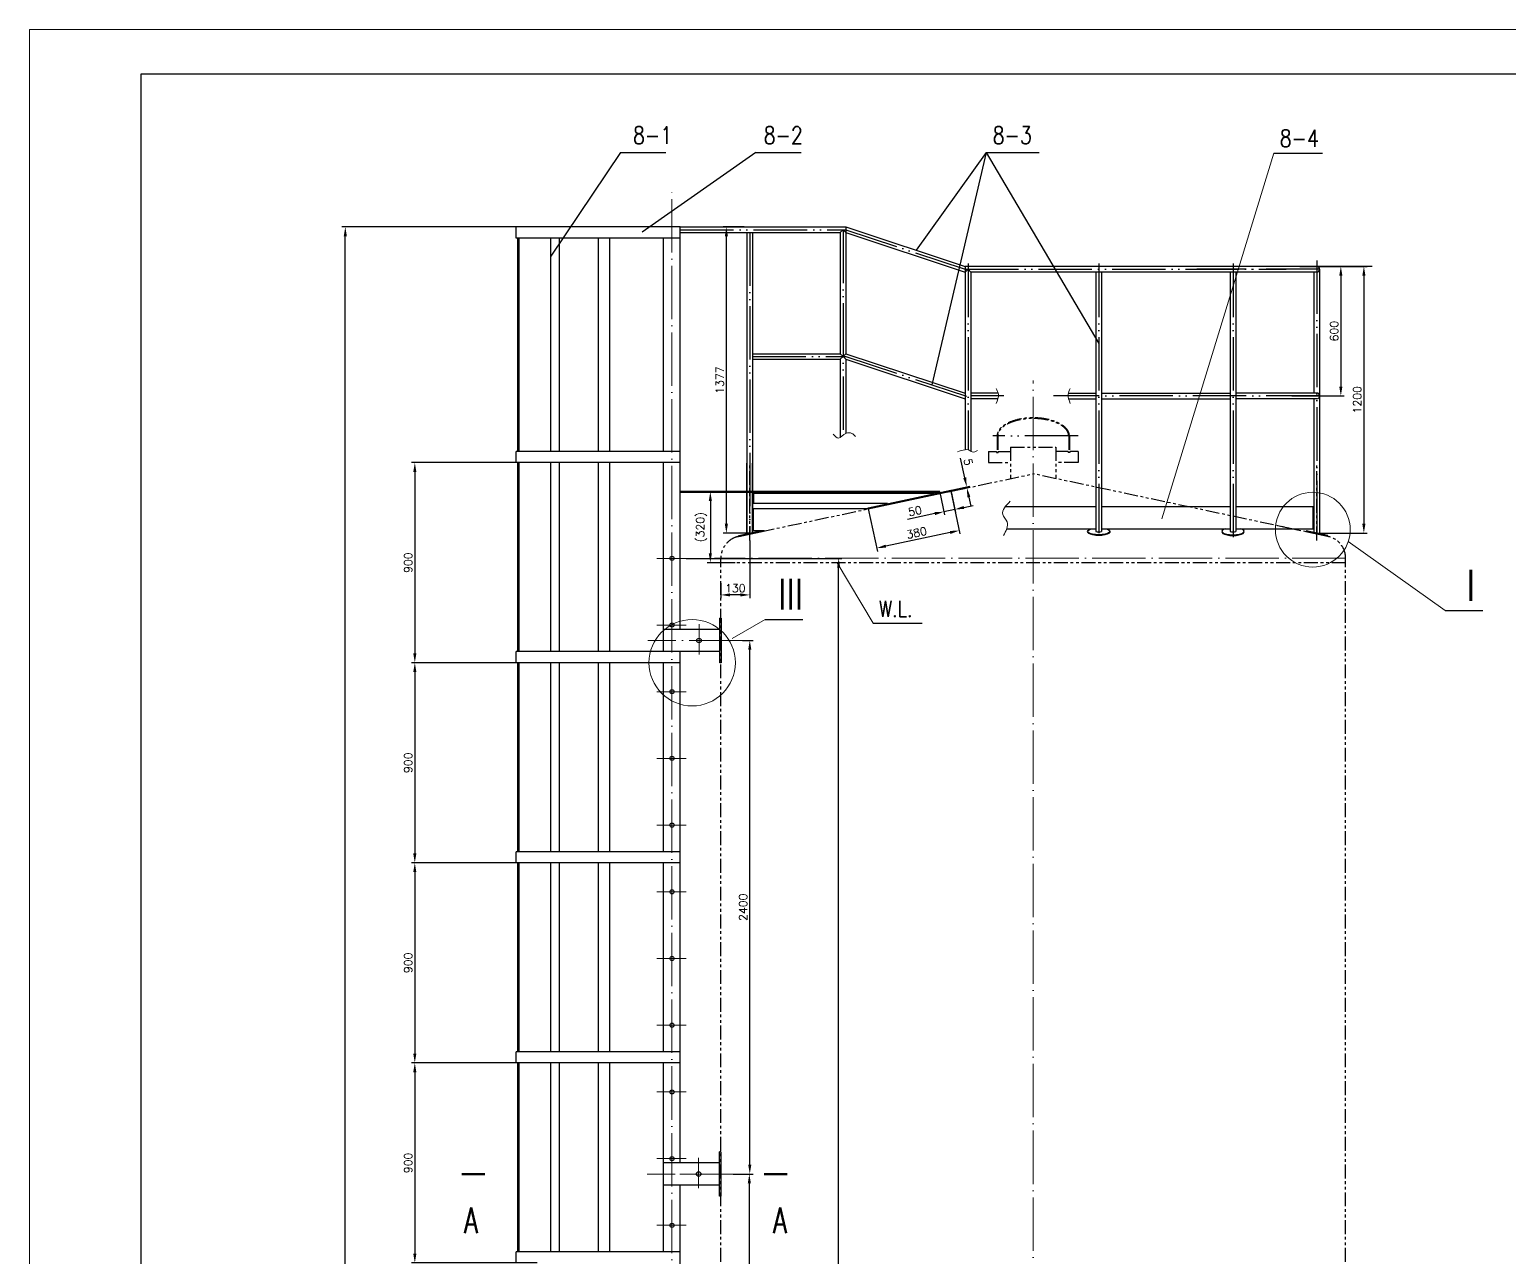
# Model space of a CAD drawing. Header units: inches. Extents: x 14786 to 39415, y 1343 to 18195.
# Drawn here: x 27528 to 34183, y 12672 to 18195 of the extents above; entities that cross this region are included whole.
import ezdxf
from ezdxf.enums import TextEntityAlignment as Align

# ---------------------------------------------------------------- set-up
doc = ezdxf.new("R2010")
doc.units = ezdxf.units.IN
doc.header["$MEASUREMENT"] = 0
for name, pattern in [('ACAD_ISO04W100', [30, 24, -3, 0, -3]), ('ACAD_ISO05W100', [33, 24, -3, 0, -3, 0, -3]), ('PHANTOM', [2.5, 1.25, -0.25, 0.25, -0.25, 0.25, -0.25])]:
    doc.linetypes.add(name, pattern=pattern)
for name, color, linetype in [('1', 1, 'ACAD_ISO05W100'), ('2', 3, 'Continuous'), ('4', 7, 'Continuous'), ('5', 6, 'PHANTOM')]:
    doc.layers.add(name, color=color, linetype=linetype)
doc.layers.add('TEXT', color=3, linetype='Continuous', lineweight=15)
doc.layers.add('图层1', color=1, linetype='ACAD_ISO04W100', lineweight=18)
doc.styles.add('HZ', font='TXT', dxfattribs={"width": 0.8, "bigfont": 'HZTXT'})
doc.styles.add('ROMANS', font='ROMANS', dxfattribs={"bigfont": 'HZTXT'})
doc.dimstyles.new('R30', dxfattribs={"dimscale": 30, "dimtxt": 1.2, "dimasz": 1.4, "dimexe": 0.5, "dimexo": 0, "dimgap": 0.4, "dimtad": 1, "dimdec": 0, "dimzin": 13, "dimdsep": 46, "dimtxsty": 'ROMANS', "dimcen": 30, "dimclrd": 1, "dimclre": 1, "dimclrt": 2, "dimadec": 0, "dimazin": 0, "dimtfac": 1, "dimtdec": 0, "dimtmove": 0, "dimatfit": 1, "dimfxl": 0, "dimtolj": 1, "dimtzin": 0, "dimarcsym": 0})

# ---------------------------------------------------------------- blocks, each defined once
blk = doc.blocks.new('*D120')
at = {"color": 1, "lineweight": -2}
for p, q in [((33434.7, 17129.5), (33409.7, 17129.5)), ((33424.7, 17087.5), (33424.7, 16588.9)), ((33203.7, 16546.9), (33439.7, 16546.9))]:
    blk.add_line(p, q, dxfattribs=at)
at = {"color": 1}
for points in [[(33417.7, 17087.5), (33431.7, 17087.5), (33424.7, 17129.5)], [(33417.7, 16588.9), (33431.7, 16588.9), (33424.7, 16546.9)]]:
    blk.add_solid(points, dxfattribs=at)
at = {"layer": 'DEFPOINTS', "color": 0}
for p in [(33434.7, 17129.5), (33203.7, 16546.9), (33424.7, 16546.9)]:
    blk.add_point(p, dxfattribs=at)
at = {"color": 2, "insert": (33394.7, 16838.2), "char_height": 36, "attachment_point": 5, "rotation": 90, "style": 'ROMANS'}
blk.add_mtext('\\A1;600', dxfattribs=at)
blk = doc.blocks.new('*D119')
at = {"color": 1, "lineweight": -2}
for p, q in [((33240.3, 17129.5), (33543.4, 17129.5)), ((33528.4, 17087.5), (33528.4, 15971.5)), ((33316.4, 15929.5), (33543.4, 15929.5))]:
    blk.add_line(p, q, dxfattribs=at)
at = {"color": 1}
for points in [[(33521.4, 17087.5), (33535.4, 17087.5), (33528.4, 17129.5)], [(33521.4, 15971.5), (33535.4, 15971.5), (33528.4, 15929.5)]]:
    blk.add_solid(points, dxfattribs=at)
at = {"layer": 'DEFPOINTS', "color": 0}
for p in [(33240.3, 17129.5), (33316.4, 15929.5), (33528.4, 15929.5)]:
    blk.add_point(p, dxfattribs=at)
at = {"color": 2, "insert": (33498.4, 16529.5), "char_height": 36, "attachment_point": 5, "rotation": 90, "style": 'ROMANS'}
blk.add_mtext('\\A1;1200', dxfattribs=at)
blk = doc.blocks.new('*D121')
at = {"color": 1, "lineweight": -2}
for p, q in [((30741.8, 17306.8), (30646.4, 17306.8)), ((30661.4, 15971.5), (30661.4, 17264.8)), ((30766.4, 15929.5), (30646.4, 15929.5))]:
    blk.add_line(p, q, dxfattribs=at)
at = {"color": 1}
for points in [[(30654.4, 17264.8), (30668.4, 17264.8), (30661.4, 17306.8)], [(30654.4, 15971.5), (30668.4, 15971.5), (30661.4, 15929.5)]]:
    blk.add_solid(points, dxfattribs=at)
at = {"layer": 'DEFPOINTS', "color": 0}
for p in [(30661.4, 17306.8), (30741.8, 17306.8), (30766.4, 15929.5)]:
    blk.add_point(p, dxfattribs=at)
at = {"color": 2, "insert": (30631.4, 16618.2), "char_height": 36, "attachment_point": 5, "rotation": 90, "style": 'ROMANS'}
blk.add_mtext('\\A1;1377', dxfattribs=at)
blk = doc.blocks.new('*D124')
at = {"color": 1, "lineweight": -2}
for p, q in [((29903.4, 17306.8), (28932.6, 17306.8)), ((28947.6, 7088.8), (28947.6, 17264.8)), ((29817.8, 7046.8), (28932.6, 7046.8))]:
    blk.add_line(p, q, dxfattribs=at)
at = {"color": 1}
for points in [[(28940.6, 17264.8), (28954.6, 17264.8), (28947.6, 17306.8)], [(28940.6, 7088.8), (28954.6, 7088.8), (28947.6, 7046.8)]]:
    blk.add_solid(points, dxfattribs=at)
at = {"layer": 'DEFPOINTS', "color": 0}
for p in [(28947.6, 17306.8), (29903.4, 17306.8), (29817.8, 7046.8)]:
    blk.add_point(p, dxfattribs=at)
at = {"color": 2, "insert": (28917.6, 12176.8), "char_height": 36, "attachment_point": 5, "rotation": 90, "style": 'ROMANS'}
blk.add_mtext('\\A1;10260', dxfattribs=at)
blk = doc.blocks.new('*D128')
at = {"color": 1, "lineweight": -2}
for p, q in [((29810.2, 13546.8), (29245.2, 13546.8)), ((29260.2, 13504.8), (29260.2, 12688.8)), ((29810.2, 12646.8), (29245.2, 12646.8))]:
    blk.add_line(p, q, dxfattribs=at)
at = {"color": 1}
for points in [[(29253.2, 13504.8), (29267.2, 13504.8), (29260.2, 13546.8)], [(29253.2, 12688.8), (29267.2, 12688.8), (29260.2, 12646.8)]]:
    blk.add_solid(points, dxfattribs=at)
at = {"layer": 'DEFPOINTS', "color": 0}
for p in [(29810.2, 13546.8), (29260.2, 12646.8), (29810.2, 12646.8)]:
    blk.add_point(p, dxfattribs=at)
at = {"color": 2, "insert": (29230.2, 13096.8), "char_height": 36, "attachment_point": 5, "rotation": 90, "style": 'ROMANS'}
blk.add_mtext('\\A1;900', dxfattribs=at)
blk = doc.blocks.new('*D129')
at = {"color": 1, "lineweight": -2}
for p, q in [((29871.8, 14446.8), (29245.2, 14446.8)), ((29260.2, 14404.8), (29260.2, 13588.8)), ((29810.2, 13546.8), (29245.2, 13546.8))]:
    blk.add_line(p, q, dxfattribs=at)
at = {"color": 1}
for points in [[(29253.2, 14404.8), (29267.2, 14404.8), (29260.2, 14446.8)], [(29253.2, 13588.8), (29267.2, 13588.8), (29260.2, 13546.8)]]:
    blk.add_solid(points, dxfattribs=at)
at = {"layer": 'DEFPOINTS', "color": 0}
for p in [(29871.8, 14446.8), (29260.2, 13546.8), (29810.2, 13546.8)]:
    blk.add_point(p, dxfattribs=at)
at = {"color": 2, "insert": (29230.2, 13996.8), "char_height": 36, "attachment_point": 5, "rotation": 90, "style": 'ROMANS'}
blk.add_mtext('\\A1;900', dxfattribs=at)
blk = doc.blocks.new('*D130')
at = {"color": 1, "lineweight": -2}
for p, q in [((29784.8, 15346.8), (29245.2, 15346.8)), ((29260.2, 15304.8), (29260.2, 14488.8)), ((29784.8, 14446.8), (29245.2, 14446.8))]:
    blk.add_line(p, q, dxfattribs=at)
at = {"color": 1}
for points in [[(29253.2, 15304.8), (29267.2, 15304.8), (29260.2, 15346.8)], [(29253.2, 14488.8), (29267.2, 14488.8), (29260.2, 14446.8)]]:
    blk.add_solid(points, dxfattribs=at)
at = {"layer": 'DEFPOINTS', "color": 0}
for p in [(29784.8, 15346.8), (29260.2, 14446.8), (29784.8, 14446.8)]:
    blk.add_point(p, dxfattribs=at)
at = {"color": 2, "insert": (29230.2, 14896.8), "char_height": 36, "attachment_point": 5, "rotation": 90, "style": 'ROMANS'}
blk.add_mtext('\\A1;900', dxfattribs=at)
blk = doc.blocks.new('*D134')
at = {"color": 1, "lineweight": -2}
for p, q in [((30716.7, 13046.8), (30779.7, 13046.8)), ((30764.7, 10788.8), (30764.7, 13004.8)), ((30691.5, 10746.8), (30779.7, 10746.8))]:
    blk.add_line(p, q, dxfattribs=at)
at = {"color": 1}
for points in [[(30757.7, 13004.8), (30771.7, 13004.8), (30764.7, 13046.8)], [(30757.7, 10788.8), (30771.7, 10788.8), (30764.7, 10746.8)]]:
    blk.add_solid(points, dxfattribs=at)
at = {"layer": 'DEFPOINTS', "color": 0}
for p in [(30716.7, 13046.8), (30764.7, 13046.8), (30691.5, 10746.8)]:
    blk.add_point(p, dxfattribs=at)
at = {"color": 2, "insert": (30734.7, 11896.8), "char_height": 36, "attachment_point": 5, "rotation": 90, "style": 'ROMANS'}
blk.add_mtext('\\A1;2300', dxfattribs=at)
blk = doc.blocks.new('*D137')
at = {"color": 1, "lineweight": -2}
for p, q in [((30600.7, 16116.3), (30574.3, 16116.3)), ((30589.3, 16074.3), (30589.3, 15838.8)), ((30701.4, 15796.8), (30574.3, 15796.8))]:
    blk.add_line(p, q, dxfattribs=at)
at = {"color": 1}
for points in [[(30582.3, 16074.3), (30596.3, 16074.3), (30589.3, 16116.3)], [(30582.3, 15838.8), (30596.3, 15838.8), (30589.3, 15796.8)]]:
    blk.add_solid(points, dxfattribs=at)
at = {"layer": 'DEFPOINTS', "color": 0}
for p in [(30600.7, 16116.3), (30589.3, 15796.8), (30701.4, 15796.8)]:
    blk.add_point(p, dxfattribs=at)
at = {"color": 2, "insert": (30549.9, 15956.6), "char_height": 36, "attachment_point": 5, "rotation": 90, "style": 'ROMANS'}
blk.add_mtext('\\A1;(320)', dxfattribs=at)
blk = doc.blocks.new('*D138')
at = {"color": 1, "lineweight": -2}
for p, q in [((31621.4, 16112.3), (31642.9, 16011.4)), ((31670.3, 16122.7), (31691.8, 16021.8)), ((31729.7, 16045.2), (31770.8, 16053.9)), ((31598.7, 16017.3), (31475.8, 15991.2)), ((31688.7, 16036.4), (31639.7, 16026))]:
    blk.add_line(p, q, dxfattribs=at)
at = {"color": 1}
for points in [[(31728.3, 16052), (31731.2, 16038.3), (31688.7, 16036.4)], [(31597.2, 16024.1), (31600.1, 16010.5), (31639.7, 16026)]]:
    blk.add_solid(points, dxfattribs=at)
at = {"layer": 'DEFPOINTS', "color": 0}
for p in [(31621.4, 16112.3), (31670.3, 16122.7), (31688.7, 16036.4)]:
    blk.add_point(p, dxfattribs=at)
at = {"color": 2, "insert": (31509.8, 16029.1), "char_height": 36, "attachment_point": 5, "rotation": 12, "style": 'ROMANS'}
blk.add_mtext('\\A1;50', dxfattribs=at)
blk = doc.blocks.new('*D139')
at = {"color": 1, "lineweight": -2}
for p, q in [((31671.4, 16117.8), (31712, 15926.7)), ((31299.7, 16038.8), (31340.3, 15847.7)), ((31667.8, 15932.6), (31378.2, 15871.1))]:
    blk.add_line(p, q, dxfattribs=at)
at = {"color": 1}
for points in [[(31666.3, 15939.5), (31669.2, 15925.8), (31708.9, 15941.3)], [(31376.8, 15877.9), (31379.7, 15864.2), (31337.2, 15862.3)]]:
    blk.add_solid(points, dxfattribs=at)
at = {"layer": 'DEFPOINTS', "color": 0}
for p in [(31671.4, 16117.8), (31299.7, 16038.8), (31337.2, 15862.3)]:
    blk.add_point(p, dxfattribs=at)
at = {"color": 2, "insert": (31516.8, 15931.2), "char_height": 36, "attachment_point": 5, "rotation": 12, "style": 'ROMANS'}
blk.add_mtext('\\A1;380', dxfattribs=at)
blk = doc.blocks.new('*D140')
at = {"color": 1, "lineweight": -2}
for p, q in [((31733.4, 16179), (31714.7, 16267.1)), ((31658.8, 16120.2), (31756.8, 16141.1)), ((31659.9, 16115.3), (31757.8, 16136.2)), ((31743.2, 16133.1), (31742.1, 16137.9)), ((31751.9, 16092), (31760.6, 16050.9))]:
    blk.add_line(p, q, dxfattribs=at)
at = {"color": 1}
for points in [[(31740.2, 16180.5), (31726.5, 16177.6), (31742.1, 16137.9)], [(31758.7, 16093.4), (31745, 16090.5), (31743.2, 16133.1)]]:
    blk.add_solid(points, dxfattribs=at)
at = {"layer": 'DEFPOINTS', "color": 0}
for p in [(31658.8, 16120.2), (31659.9, 16115.3), (31743.2, 16133.1)]:
    blk.add_point(p, dxfattribs=at)
at = {"color": 2, "insert": (31749, 16249.8), "char_height": 36, "attachment_point": 5, "rotation": 282, "style": 'ROMANS'}
blk.add_mtext('\\A1;5', dxfattribs=at)
blk = doc.blocks.new('*D141')
at = {"color": 1, "lineweight": -2}
for p, q in [((30766.4, 15896.4), (30766.4, 15636.8)), ((30636.4, 15705.1), (30636.4, 15636.8)), ((30724.4, 15651.8), (30678.4, 15651.8))]:
    blk.add_line(p, q, dxfattribs=at)
at = {"color": 1}
for points in [[(30678.4, 15658.8), (30678.4, 15644.8), (30636.4, 15651.8)], [(30724.4, 15658.8), (30724.4, 15644.8), (30766.4, 15651.8)]]:
    blk.add_solid(points, dxfattribs=at)
at = {"layer": 'DEFPOINTS', "color": 0}
for p in [(30766.4, 15896.4), (30636.4, 15705.1), (30636.4, 15651.8)]:
    blk.add_point(p, dxfattribs=at)
at = {"color": 2, "insert": (30701.4, 15681.8), "char_height": 36, "attachment_point": 5, "style": 'ROMANS'}
blk.add_mtext('\\A1;130', dxfattribs=at)
blk = doc.blocks.new('*D147')
at = {"color": 1, "lineweight": -2}
for p, q in [((30480.3, 15816.3), (31181.3, 15816.3)), ((31166.3, 7158.3), (31166.3, 15774.3)), ((30480.3, 7116.3), (31181.3, 7116.3))]:
    blk.add_line(p, q, dxfattribs=at)
at = {"color": 1}
for points in [[(31159.3, 15774.3), (31173.3, 15774.3), (31166.3, 15816.3)], [(31159.3, 7158.3), (31173.3, 7158.3), (31166.3, 7116.3)]]:
    blk.add_solid(points, dxfattribs=at)
at = {"layer": 'DEFPOINTS', "color": 0}
for p in [(30480.3, 15816.3), (31166.3, 15816.3), (30480.3, 7116.3)]:
    blk.add_point(p, dxfattribs=at)
at = {"color": 2, "insert": (31136.3, 11466.3), "char_height": 36, "attachment_point": 5, "rotation": 90, "style": 'ROMANS'}
blk.add_mtext('\\A1;29X300=8700', dxfattribs=at)
blk = doc.blocks.new('*D226')
at = {"color": 1, "lineweight": -2}
for p, q in [((30733.5, 15446.8), (30781.6, 15446.8)), ((30766.6, 13088.8), (30766.6, 15404.8)), ((30691.5, 13046.8), (30781.6, 13046.8))]:
    blk.add_line(p, q, dxfattribs=at)
at = {"color": 1}
for points in [[(30759.6, 15404.8), (30773.6, 15404.8), (30766.6, 15446.8)], [(30759.6, 13088.8), (30773.6, 13088.8), (30766.6, 13046.8)]]:
    blk.add_solid(points, dxfattribs=at)
at = {"layer": 'DEFPOINTS', "color": 0}
for p in [(30733.5, 15446.8), (30766.6, 15446.8), (30691.5, 13046.8)]:
    blk.add_point(p, dxfattribs=at)
at = {"color": 2, "insert": (30736.6, 14246.8), "char_height": 36, "attachment_point": 5, "rotation": 90, "style": 'ROMANS'}
blk.add_mtext('\\A1;2400', dxfattribs=at)
blk = doc.blocks.new('*D228')
at = {"color": 1, "lineweight": -2}
for p, q in [((29774.8, 16246.8), (29245.2, 16246.8)), ((29260.2, 16204.8), (29260.2, 15388.8)), ((29784.8, 15346.8), (29245.2, 15346.8))]:
    blk.add_line(p, q, dxfattribs=at)
at = {"color": 1}
for points in [[(29253.2, 16204.8), (29267.2, 16204.8), (29260.2, 16246.8)], [(29253.2, 15388.8), (29267.2, 15388.8), (29260.2, 15346.8)]]:
    blk.add_solid(points, dxfattribs=at)
at = {"layer": 'DEFPOINTS', "color": 0}
for p in [(29774.8, 16246.8), (29260.2, 15346.8), (29784.8, 15346.8)]:
    blk.add_point(p, dxfattribs=at)
at = {"color": 2, "insert": (29230.2, 15796.8), "char_height": 36, "attachment_point": 5, "rotation": 90, "style": 'ROMANS'}
blk.add_mtext('\\A1;900', dxfattribs=at)

msp = doc.modelspace()

# ---------------------------------------------------------------- linework, layer by layer
for p, q in [((39215.2, 17994.5), (28028.1, 17994.5)), ((28028.1, 17994.5), (28028.1, 1584.1)), ((29716.4, 17256.8), (29716.4, 17306.8)), ((30453.9, 17306.8), (29716.4, 17306.8)), ((30453.9, 17306.8), (31198.9, 17306.8)), ((30453.9, 15496.8), (30453.9, 17306.8)), ((31198.9, 17306.8), (31198.9, 16736.9)), ((31198.9, 17306.8), (31735.4, 17129.5)), ((30453.9, 17256.8), (29716.4, 17256.8)), ((30453.9, 17256.8), (29716.4, 17256.8)), ((29722.4, 17256.8), (29722.4, 16296.8)), ((29728.4, 17256.8), (29728.4, 16296.8)), ((29871.8, 16296.8), (29871.8, 17256.8)), ((29910.7, 16296.8), (29910.7, 17256.8)), ((30085.2, 17256.8), (30085.2, 16296.8)), ((30135.2, 17256.8), (30135.2, 16296.8)), ((30378.9, 16296.8), (30378.9, 17256.8)), ((30453.9, 17281.4), (31173.5, 17281.4)), ((30753.7, 17281.4), (30753.7, 15926.8)), ((30779.1, 17281.4), (30779.1, 15932.2)), ((31173.5, 17281.4), (31186.2, 17294.1)), ((31173.5, 17281.4), (31173.5, 16736.9)), ((31198.9, 17281.4), (31186.2, 17294.1)), ((31198.9, 17281.4), (31735.4, 17104.1)), ((33565.7, 17129.5), (31735.4, 17129.5)), ((33316.4, 17129.5), (31735.4, 17129.5)), ((32042.7, 17129.5), (31735.4, 17129.5)), ((31735.4, 17129.5), (31735.4, 17104.1)), ((31735.4, 17104.1), (31748.1, 17116.8)), ((31735.4, 17104.1), (31735.4, 16305)), ((31760.8, 17104.1), (31748.1, 17116.8)), ((33316.4, 17104.1), (31760.8, 17104.1)), ((31760.8, 17104.1), (31760.8, 16297.6)), ((32323.4, 17104.1), (32323.4, 15937.5)), ((32348.8, 17104.1), (32348.8, 15937.2)), ((32927.1, 17104.1), (32927.1, 15937.2)), ((32952.5, 17104.1), (32952.5, 15937.5)), ((33303.7, 17104.1), (33303.7, 16559.6)), ((33329.1, 17116.8), (33329.1, 15926.8)), ((33329.1, 17116.8), (33329.1, 17104.1)), ((30779.1, 16736.9), (31173.5, 16736.9)), ((30779.1, 16711.5), (31173.5, 16711.5)), ((31173.5, 16736.9), (31186.2, 16724.2)), ((31186.2, 16724.2), (31173.5, 16711.5)), ((31173.5, 16711.5), (31173.5, 16360)), ((31173.5, 16711.5), (31173.5, 16673.8)), ((31186.2, 16724.2), (31198.9, 16736.9)), ((31198.9, 16711.5), (31186.2, 16724.2)), ((31198.9, 16736.9), (31735.4, 16559.6)), ((31198.9, 16711.5), (31735.4, 16534.2)), ((31198.9, 16711.5), (31198.9, 16673.8)), ((31198.9, 16673.8), (31198.9, 16378.5)), ((31883.7, 16559.6), (31760.8, 16559.6)), ((31882.8, 16534.2), (31760.8, 16534.2)), ((32199.1, 16559.6), (32323.4, 16559.6)), ((32200, 16534.2), (32323.4, 16534.2)), ((32348.8, 16559.6), (32927.1, 16559.6)), ((32348.8, 16534.2), (32927.1, 16534.2)), ((33316.4, 16559.6), (32952.5, 16559.6)), ((33316.4, 16534.2), (32952.5, 16534.2)), ((33303.7, 16534.2), (33303.7, 15932.2)), ((30453.9, 16296.8), (29716.4, 16296.8)), ((29716.4, 16246.8), (29716.4, 16296.8)), ((30453.9, 16246.8), (29716.4, 16246.8)), ((29722.4, 16246.8), (29722.4, 15396.8)), ((29728.4, 16246.8), (29728.4, 15396.8)), ((29871.8, 15396.8), (29871.8, 16246.8)), ((29910.7, 15396.8), (29910.7, 16246.8)), ((30085.2, 16246.8), (30085.2, 15396.8)), ((30135.2, 16246.8), (30135.2, 15396.8)), ((30378.9, 15396.8), (30378.9, 16246.8)), ((30753.9, 15926.9), (30753.9, 16243.9)), ((30778.9, 15932.2), (30778.9, 16243.9)), ((31621.4, 16116.3), (30453.9, 16116.3)), ((31621.4, 16112.3), (30453.9, 16112.3)), ((30784.1, 16107.3), (30784.1, 16062.3)), ((31597.9, 16107.3), (30784.1, 16107.3)), ((30828.9, 16107.3), (30828.9, 16112.3)), ((31298.6, 16043.7), (31670.3, 16122.7)), ((31299.7, 16038.8), (31671.4, 16117.8)), ((31621.4, 16112.3), (31621.4, 16116.3)), ((31671.4, 16117.8), (31670.3, 16122.7)), ((31386.2, 16062.3), (30778.9, 16062.3)), ((31299.5, 16039.5), (30778.9, 16039.5)), ((30782.9, 15939.5), (30782.9, 16039.5)), ((31299.7, 16038.8), (31298.6, 16043.7)), ((31916.5, 16049.5), (32323.4, 16049.5)), ((32348.8, 16049.5), (32927.1, 16049.5)), ((32952.5, 16049.5), (33303.7, 16049.5)), ((33298.7, 16049.5), (33298.7, 15949.5)), ((30716.7, 15919), (30813.5, 15939.5)), ((30717.5, 15915), (30716.7, 15919)), ((30717.5, 15915), (30815.3, 15935.8)), ((30832.7, 15939.5), (30778.9, 15939.5)), ((30815.3, 15935.8), (30814.5, 15939.5)), ((31922.5, 15949.5), (32323.4, 15949.5)), ((32348.8, 15949.5), (32927.1, 15949.5)), ((32952.5, 15949.5), (33303.7, 15949.5)), ((33267.5, 15935.8), (33268.3, 15939.7)), ((33365.3, 15915), (33267.5, 15935.8)), ((33366.1, 15919), (33268.3, 15939.7)), ((33365.3, 15915), (33366.1, 15919)), ((30638.3, 15546.8), (30632.3, 15546.8)), ((30632.3, 15346.8), (30632.3, 15546.8)), ((30638.3, 15546.8), (30638.3, 15346.8)), ((30632.3, 15496.8), (30380.8, 15496.8)), ((30453.9, 15396.8), (29716.4, 15396.8)), ((29716.4, 15346.8), (29716.4, 15396.8)), ((30632.3, 15396.8), (30380.8, 15396.8)), ((30453.9, 13096.8), (30453.9, 15396.8)), ((30453.9, 15346.8), (29716.4, 15346.8)), ((29722.4, 15346.8), (29722.4, 14496.8)), ((29728.4, 15346.8), (29728.4, 14496.8)), ((29871.8, 14496.8), (29871.8, 15346.8)), ((29910.7, 14496.8), (29910.7, 15346.8)), ((30085.2, 15346.8), (30085.2, 14496.8)), ((30135.2, 15346.8), (30135.2, 14496.8)), ((30378.9, 14496.8), (30378.9, 15346.8)), ((30638.3, 15346.8), (30632.3, 15346.8)), ((29716.4, 14446.8), (29716.4, 14496.8)), ((30453.9, 14496.8), (29716.4, 14496.8)), ((30453.9, 14446.8), (29716.4, 14446.8)), ((29722.4, 14446.8), (29722.4, 13596.8)), ((29728.4, 14446.8), (29728.4, 13596.8)), ((29871.8, 13596.8), (29871.8, 14446.8)), ((29910.7, 13596.8), (29910.7, 14446.8)), ((30085.2, 14446.8), (30085.2, 13596.8)), ((30135.2, 14446.8), (30135.2, 13596.8)), ((30378.9, 13596.8), (30378.9, 14446.8)), ((30453.9, 13596.8), (29716.4, 13596.8)), ((29716.4, 13546.8), (29716.4, 13596.8)), ((30453.9, 13546.8), (29716.4, 13546.8)), ((29722.4, 13546.8), (29722.4, 12696.8)), ((29728.4, 13546.8), (29728.4, 12696.8)), ((29871.8, 12696.8), (29871.8, 13546.8)), ((29910.7, 12696.8), (29910.7, 13546.8)), ((30085.2, 13546.8), (30085.2, 12696.8)), ((30135.2, 13546.8), (30135.2, 12696.8)), ((30378.9, 12696.8), (30378.9, 13546.8)), ((30636.4, 13146.8), (30630.4, 13146.8)), ((30630.4, 12946.8), (30630.4, 13146.8)), ((30636.4, 13146.8), (30636.4, 12946.8)), ((30630.4, 13096.8), (30378.9, 13096.8)), ((30630.4, 12996.8), (30378.9, 12996.8)), ((30453.9, 11746.8), (30453.9, 12996.8)), ((30636.4, 12946.8), (30630.4, 12946.8)), ((30453.9, 12696.8), (29716.4, 12696.8)), ((29716.4, 12646.8), (29716.4, 12696.8))]:
    msp.add_line(p, q)
for points in [[(29576.5, 13046.8, 10.5, 10.5, 0), (29471.5, 13046.8, 0, 0, 0), (29471.5, 12994.4, 10.5, 0, 0), (29471.5, 12924.4, 0, 0, 0)], [(30830.7, 13046.8, 10.5, 10.5, 0), (30935.7, 13046.8, 0, 0, 0), (30935.7, 12994.4, 10.5, 0, 0), (30935.7, 12924.4, 0, 0, 0)]]:
    msp.add_lwpolyline(points, format="xyseb")
for centre, radius in [((30416.4, 15816.3), 9.24), ((30416.4, 15516.3), 9.24), ((30538.3, 15446.8), 10.3), ((30416.4, 15216.3), 9.24), ((30416.4, 14916.3), 9.24), ((30416.4, 14616.3), 9.24), ((30416.4, 14316.3), 9.24), ((30416.4, 14016.3), 9.24), ((30416.4, 13716.3), 9.24), ((30416.4, 13416.3), 9.24), ((30416.4, 13116.3), 9.24), ((30536.4, 13046.8), 10.3), ((30416.4, 12816.3), 9.24)]:
    msp.add_circle(centre, radius)
for centre, radius, start, end in [((33316.4, 17116.8), 12.7, 270, 90), ((33316.4, 16546.9), 12.7, 270, 90), ((32336.5, 15973.4), 38.2, 249.93976, 288.75393), ((32939.3, 15973.4), 38.2, 251.24607, 290.06024)]:
    msp.add_arc(centre, radius, start, end)
at = {"extrusion": (0, 0, -1)}
for centre, start_param, end_param in [((32336.1, 15937.9), 2.264282, 7.160496), ((32336.1, 15934.3), 3.021725, 6.403053)]:
    msp.add_ellipse(centre, major_axis=(-50, 0), ratio=0.302859, start_param=start_param, end_param=end_param, dxfattribs=at)
for centre, start_param, end_param in [((32939.8, 15937.9), 2.264282, 7.160496), ((32939.8, 15934.3), 3.021725, 6.403053)]:
    msp.add_ellipse(centre, major_axis=(50, 0), ratio=0.302859, start_param=start_param, end_param=end_param)
at = {"layer": '1', "ltscale": 10}
for p, q in [((30453.9, 17294.1), (31198.9, 17294.1)), ((30766.4, 17281.4), (30766.4, 15929.5)), ((31186.2, 17294.1), (31186.2, 16369.9)), ((31198.9, 17294.1), (31735.4, 17116.8)), ((31735.4, 17116.8), (33179.4, 17116.8)), ((31735.4, 17116.8), (32777.4, 17116.8)), ((31748.1, 17141.8), (31748.1, 16305)), ((32336.1, 17141.8), (32336.1, 15929.1)), ((33329.1, 17116.8), (32777.4, 17116.8)), ((32939.8, 17141.8), (32939.8, 15912)), ((33316.4, 17156), (33316.4, 15929.5)), ((30779.1, 16724.2), (31198.9, 16724.2)), ((31198.9, 16724.2), (31748.1, 16543.5)), ((31908.5, 16546.9), (31760.8, 16546.9)), ((33329.1, 16546.9), (32133.1, 16546.9)), ((32243.8, 16367), (31859.8, 16367)), ((33229.8, 15942.8), (33140.4, 15961.8))]:
    msp.add_line(p, q, dxfattribs=at)
at = {"layer": '2'}
for p, q in [((30185.3, 17642.1), (29871.8, 17175.3)), ((30793.2, 17642.1), (30283.4, 17283.5)), ((31830.1, 17642.1), (31515.5, 17202.2)), ((31830.1, 17642.1), (31585.3, 16597)), ((31830.1, 17642.1), (32336.1, 16782.9))]:
    msp.add_line(p, q, dxfattribs=at)
at = {"layer": '4'}
for p, q in [((30185.3, 17642.1), (30389.8, 17642.1)), ((30793.2, 17642.1), (30997, 17642.1)), ((31830.1, 17642.1), (32068.7, 17642.1)), ((33123.5, 17639.1), (33342.2, 17639.1)), ((33894.7, 15581.1), (34064, 15581.1)), ((30835.4, 15541.7), (31004.7, 15541.7)), ((31322, 15525.2), (31542, 15525.2))]:
    msp.add_line(p, q, dxfattribs=at)
at = {"layer": '5', "ltscale": 50}
for p, q in [((31878.9, 16367), (31878.9, 16292)), ((31881.9, 16367), (31881.9, 16292)), ((31939.9, 16317), (32142.9, 16317)), ((31939.9, 16317), (31939.9, 16174.9)), ((32142.9, 16317), (32142.9, 16174.9)), ((32200.9, 16367), (32200.9, 16292)), ((32203.9, 16367), (32203.9, 16292)), ((30766.4, 15896.4), (30766.4, 16243.9)), ((31839.9, 16297), (31876.5, 16297)), ((31839.9, 16297), (31839.9, 16247)), ((31839.9, 16247), (31939.9, 16247)), ((31876.5, 16297), (31876.5, 16292)), ((31876.5, 16292), (31884.3, 16292)), ((31884.3, 16297), (31884.3, 16292)), ((31884.3, 16297), (31939.9, 16297)), ((32198.5, 16297), (32142.9, 16297)), ((32242.9, 16247), (32142.9, 16247)), ((32198.5, 16297), (32198.5, 16292)), ((32206.3, 16292), (32198.5, 16292)), ((32206.3, 16297), (32206.3, 16292)), ((32242.9, 16297), (32206.3, 16297)), ((32242.9, 16297), (32242.9, 16247)), ((33316.4, 15896.4), (33316.4, 16243.9)), ((31671.4, 16117.8), (32041.4, 16196.4)), ((33367.2, 15914.6), (32041.4, 16196.4)), ((30815.3, 15935.8), (31299.7, 16038.8)), ((30715.6, 15914.6), (30717.5, 15915)), ((33367.2, 15914.6), (33365.3, 15915)), ((30636.4, 8276.8), (30636.4, 15816.8)), ((33446.4, 15796.8), (30636.4, 15796.8)), ((33446.4, 8276.8), (33446.4, 15816.8))]:
    msp.add_line(p, q, dxfattribs=at)
for centre, start, end in [((30736.4, 15816.8), 102, 180), ((33346.4, 15816.8), 0, 78)]:
    msp.add_arc(centre, 100, start, end, dxfattribs=at)
msp.add_ellipse((32041.4, 16367), major_axis=(-162.5, 0), ratio=0.5, start_param=3.141593, end_param=6.283185, dxfattribs=at)
msp.add_open_spline([(32200.9, 16367), (32200.9, 16371.5), (32200.1, 16376), (32196.9, 16384.9), (32194.5, 16389.4), (32188, 16398), (32184, 16402.2), (32174.4, 16410.3), (32168.8, 16414.1), (32156.4, 16421.3), (32149.5, 16424.6), (32134.6, 16430.6), (32126.6, 16433.2), (32109.8, 16437.8), (32101, 16439.7), (32082.8, 16442.7), (32073.4, 16443.8), (32054.4, 16445.2), (32044.8, 16445.4), (32025.6, 16445), (32016.1, 16444.4), (31997.3, 16442.4), (31988.2, 16440.9), (31970.5, 16437.2), (31962, 16435), (31946, 16429.8), (31938.4, 16426.8), (31924.5, 16420.3), (31918.2, 16416.8), (31907, 16409.2), (31902, 16405.1), (31893.8, 16396.8), (31890.4, 16392.5), (31885.3, 16383.6), (31883.6, 16379.2), (31882.2, 16372.2), (31881.9, 16369.6), (31881.9, 16367)], degree=3, knots=[3.141593, 3.141593, 3.141593, 3.141593, 3.320396, 3.320396, 3.499199, 3.499199, 3.678002, 3.678002, 3.856806, 3.856806, 4.035609, 4.035609, 4.214412, 4.214412, 4.393215, 4.393215, 4.572019, 4.572019, 4.750822, 4.750822, 4.929625, 4.929625, 5.108429, 5.108429, 5.287232, 5.287232, 5.466035, 5.466035, 5.644838, 5.644838, 5.823642, 5.823642, 6.002445, 6.002445, 6.181248, 6.181248, 6.283185, 6.283185, 6.283185, 6.283185], dxfattribs=at)
at = {"layer": 'TEXT'}
for p, q in [((39415.3, 18194.6), (27527.8, 18194.6)), ((27527.8, 18194.6), (27527.8, 1383.9)), ((33123.5, 17639.1), (32619.3, 15993.6)), ((33894.7, 15581.1), (33458.1, 15891.6)), ((31322, 15525.2), (31160, 15796.8)), ((30835.4, 15541.7), (30687.9, 15455.8))]:
    msp.add_line(p, q, dxfattribs=at)
for centre, radius in [((33298.7, 15945.4), 168.2), ((30507.5, 15346.8), 194.3)]:
    msp.add_circle(centre, radius, dxfattribs=at)
for points in [[(31874.8, 16580.5), (31884.9, 16553.7), (31874.8, 16512.7)], [(32208, 16580.5), (32198, 16553.7), (32208, 16512.7)], [(31141.8, 16374.3), (31165.1, 16357.3), (31198.9, 16378.5), (31225.8, 16378.5), (31242, 16364.7)], [(31700.1, 16295.5), (31735.4, 16305), (31748.1, 16305), (31766.7, 16294.7), (31791.2, 16302)], [(31938.4, 16072.8), (31904.2, 16013.6), (31923.7, 15979.9), (31907.2, 15918.4)]]:
    msp.add_spline(points, degree=3, dxfattribs=at)
at = {"layer": '图层1', "ltscale": 10}
for p, q in [((30416.4, 6989.2), (30416.4, 17468.7)), ((32041.4, 7600.2), (32041.4, 16616.7)), ((30480.3, 15816.3), (30348.9, 15816.3)), ((33446.4, 15816.8), (30608, 15816.8)), ((30480.3, 15516.3), (30348.9, 15516.3)), ((30538.3, 15519.8), (30538.3, 15383.3)), ((30733.5, 15446.8), (30307.4, 15446.8)), ((30480.3, 15216.3), (30348.9, 15216.3)), ((30480.3, 14916.3), (30348.9, 14916.3)), ((30480.3, 14616.3), (30348.9, 14616.3)), ((30480.3, 14316.3), (30348.9, 14316.3)), ((30480.3, 14016.3), (30348.9, 14016.3)), ((30480.3, 13716.3), (30348.9, 13716.3)), ((30480.3, 13416.3), (30348.9, 13416.3)), ((30480.3, 13116.3), (30348.9, 13116.3)), ((30536.4, 13119.8), (30536.4, 12983.4)), ((30731.5, 13046.8), (30305.4, 13046.8)), ((30691.5, 13046.8), (30305.4, 13046.8)), ((30480.3, 12816.3), (30348.9, 12816.3))]:
    msp.add_line(p, q, dxfattribs=at)

# ---------------------------------------------------------------- texts
at = {"layer": '2', "style": 'HZ', "width": 0.8}
for s, height, p in [('8-1', 77.76, (30241.5, 17680.6)), ('8-2', 77.76, (30829.1, 17680.6)), ('8-3', 77.76, (31859, 17680.6)), ('8-4', 77.76, (33150, 17666.7)), ('W.L.', 72, (31347.6, 15552.9))]:
    msp.add_text(s, height=height, dxfattribs=at).set_placement(p)
at = {"layer": '2', "style": 'ROMANS', "width": 0.7}
for p in [(29513.2, 12781.3), (30902.6, 12781.3)]:
    msp.add_text('A', height=114.8, dxfattribs=at).set_placement(p, align=Align.CENTER)
at = {"layer": '4', "style": 'HZ', "width": 0.8}
for s, p in [('Ⅲ', (30886.3, 15569.4)), ('Ⅰ', (33945.5, 15608.8))]:
    msp.add_text(s, height=160, dxfattribs=at).set_placement(p)

# ---------------------------------------------------------------- dimensions: what is measured, and where the dimension line sits
for base, p1, p2, picture, middle in [((28947.6, 17306.8), (29817.8, 7046.8), (29903.4, 17306.8), '*D124', (28917.6, 12176.8)), ((30661.4, 17306.8), (30766.4, 15929.5), (30741.8, 17306.8), '*D121', (30631.4, 16618.2)), ((33528.4, 15929.5), (33240.3, 17129.5), (33316.4, 15929.5), '*D119', (33498.4, 16529.5)), ((29260.2, 15346.8), (29774.8, 16246.8), (29784.8, 15346.8), '*D228', (29230.2, 15796.8)), ((30766.6, 15446.8), (30691.5, 13046.8), (30733.5, 15446.8), '*D226', (30736.6, 14246.8)), ((29260.2, 14446.8), (29784.8, 15346.8), (29784.8, 14446.8), '*D130', (29230.2, 14896.8)), ((29260.2, 13546.8), (29871.8, 14446.8), (29810.2, 13546.8), '*D129', (29230.2, 13996.8)), ((29260.2, 12646.8), (29810.2, 13546.8), (29810.2, 12646.8), '*D128', (29230.2, 13096.8)), ((30764.7, 13046.8), (30691.5, 10746.8), (30716.7, 13046.8), '*D134', (30734.7, 11896.8))]:
    dim = msp.add_linear_dim(base=base, p1=p1, p2=p2, angle=90, dimstyle='R30')
    dim.commit()
    dim.dimension.update_dxf_attribs({"geometry": picture, "text_midpoint": middle})
for base, p1, p2, text, picture, middle in [((33424.7, 16546.9), (33434.7, 17129.5), (33203.7, 16546.9), '600', '*D120', (33394.7, 16838.2)), ((30589.3, 15796.8), (30600.7, 16116.3), (30701.4, 15796.8), '(320)', '*D137', (30549.9, 15956.6))]:
    dim = msp.add_linear_dim(base=base, p1=p1, p2=p2, angle=90, text=text, dimstyle='R30')
    dim.commit()
    dim.dimension.update_dxf_attribs({"geometry": picture, "text_midpoint": middle})
for base, p1, p2, angle, picture, middle in [((31743.2, 16133.1), (31658.8, 16120.2), (31659.9, 16115.3), 282, '*D140', (31719.7, 16243.6)), ((31688.7, 16036.4), (31621.4, 16112.3), (31670.3, 16122.7), 12, '*D138', (31516.1, 15999.7))]:
    dim = msp.add_linear_dim(base=base, p1=p1, p2=p2, angle=angle, dimstyle='R30')
    dim.commit()
    dim.dimension.update_dxf_attribs({"geometry": picture, "text_midpoint": middle, "dimtype": 161})
dim = msp.add_aligned_dim(p1=(31671.4, 16117.8), p2=(31299.7, 16038.8), distance=180.4, dimstyle='R30')
dim.commit()
dim.dimension.update_dxf_attribs({"geometry": '*D139', "text_midpoint": (31516.8, 15931.2)})
dim = msp.add_linear_dim(base=(30636.4, 15651.8), p1=(30766.4, 15896.4), p2=(30636.4, 15705.1), dimstyle='R30')
dim.commit()
dim.dimension.update_dxf_attribs({"geometry": '*D141', "text_midpoint": (30701.4, 15651.8), "dimtype": 160})
dim = msp.add_linear_dim(base=(31166.3, 15816.3), p1=(30480.3, 7116.3), p2=(30480.3, 15816.3), angle=90, text='29X300=<>', dimstyle='R30')
dim.commit()
dim.dimension.update_dxf_attribs({"geometry": '*D147', "text_midpoint": (31166.3, 11466.3), "dimtype": 160})

doc.saveas('drawing.dxf')
